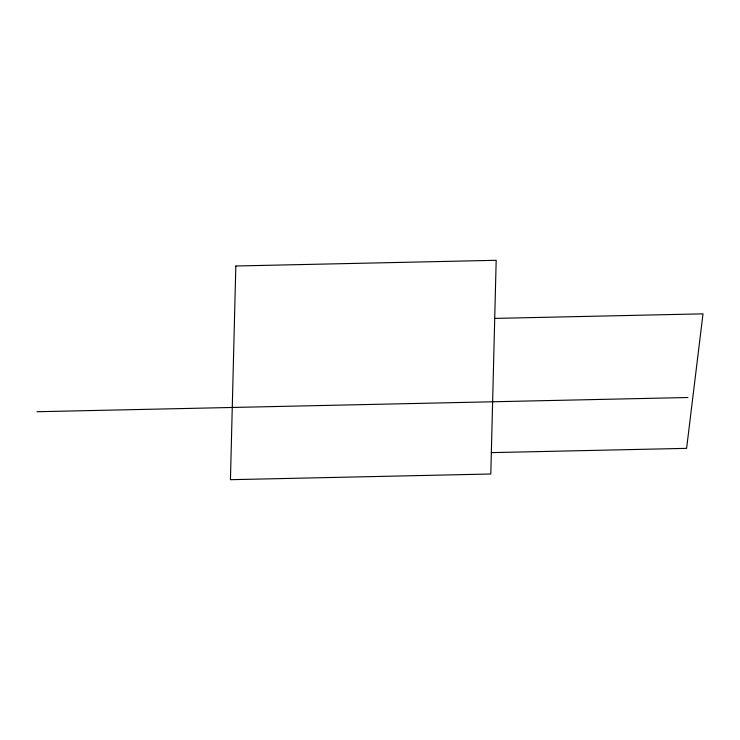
<?xml version="1.0" encoding="UTF-8"?>
<svg xmlns="http://www.w3.org/2000/svg" width="740" height="740" viewBox="0 0 740 740"><rect width="100%" height="100%" fill="white"/><g stroke="black" fill="none" stroke-linecap="round" stroke-linejoin="round"><path stroke-width="1.11" d="M494.718 318.404L703 313.843L686.609 448.357L491.341 452.63M37 411.736L687.885 397.51M235.829 266.002L230.445 479.696L490.805 473.998L496.179 260.304L235.829 266.002"/></g></svg>
